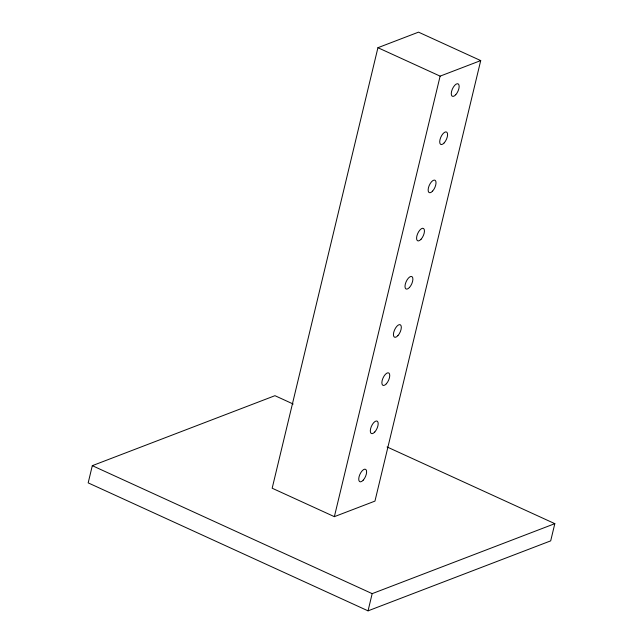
<?xml version="1.0" encoding="UTF-8"?>
<svg xmlns="http://www.w3.org/2000/svg" width="643" height="643" viewBox="0 0 643 643"><rect width="100%" height="100%" fill="white"/><g stroke="black" fill="none" stroke-linecap="round" stroke-linejoin="round"><path stroke-width="0.96" d="M293.184 404.021L274.955 395.686L92.311 465.669L88.179 482.877L368.045 610.85L550.689 540.867L554.821 523.659L387.078 446.957M377.931 47.703L272.174 488.222L334.368 516.659L374.957 501.106L480.715 60.587L418.521 32.15L377.931 47.703L440.125 76.139L480.715 60.587M334.368 516.659L440.125 76.139M368.045 610.85L372.176 593.642L554.821 523.659M92.311 465.669L372.176 593.642M363.215 480.168A6.848 2.998 -65.4 0 0 365.795 469.438A6.848 2.998 -65.4 0 0 359.027 476.897A6.848 2.998 -65.4 0 0 363.215 480.168M374.781 431.983A6.848 2.998 -65.4 0 0 377.361 421.253A6.848 2.998 -65.4 0 0 370.593 428.72A6.848 2.998 -65.4 0 0 374.781 431.983M386.347 383.799A6.848 2.998 -65.4 0 0 388.927 373.069A6.848 2.998 -65.4 0 0 382.159 380.535A6.848 2.998 -65.4 0 0 386.347 383.799M397.921 335.622A6.848 2.998 -65.4 0 0 400.493 324.892A6.848 2.998 -65.4 0 0 393.725 332.359A6.848 2.998 -65.4 0 0 397.921 335.622M409.487 287.437A6.848 2.998 -65.4 0 0 412.059 276.707A6.848 2.998 -65.4 0 0 405.291 284.174A6.848 2.998 -65.4 0 0 409.487 287.437M421.052 239.26A6.848 2.998 -65.4 0 0 423.624 228.53A6.848 2.998 -65.4 0 0 416.865 235.989A6.848 2.998 -65.4 0 0 421.052 239.26M432.618 191.075A6.848 2.998 -65.4 0 0 435.198 180.345A6.848 2.998 -65.4 0 0 428.431 187.812A6.848 2.998 -65.4 0 0 432.618 191.075M444.184 142.891A6.848 2.998 -65.4 0 0 446.764 132.161A6.848 2.998 -65.4 0 0 439.997 139.627A6.848 2.998 -65.4 0 0 444.184 142.891M455.758 94.714A6.848 2.998 -65.4 0 0 458.33 83.984A6.848 2.998 -65.4 0 0 451.563 91.443A6.848 2.998 -65.4 0 0 455.758 94.714"/></g></svg>
